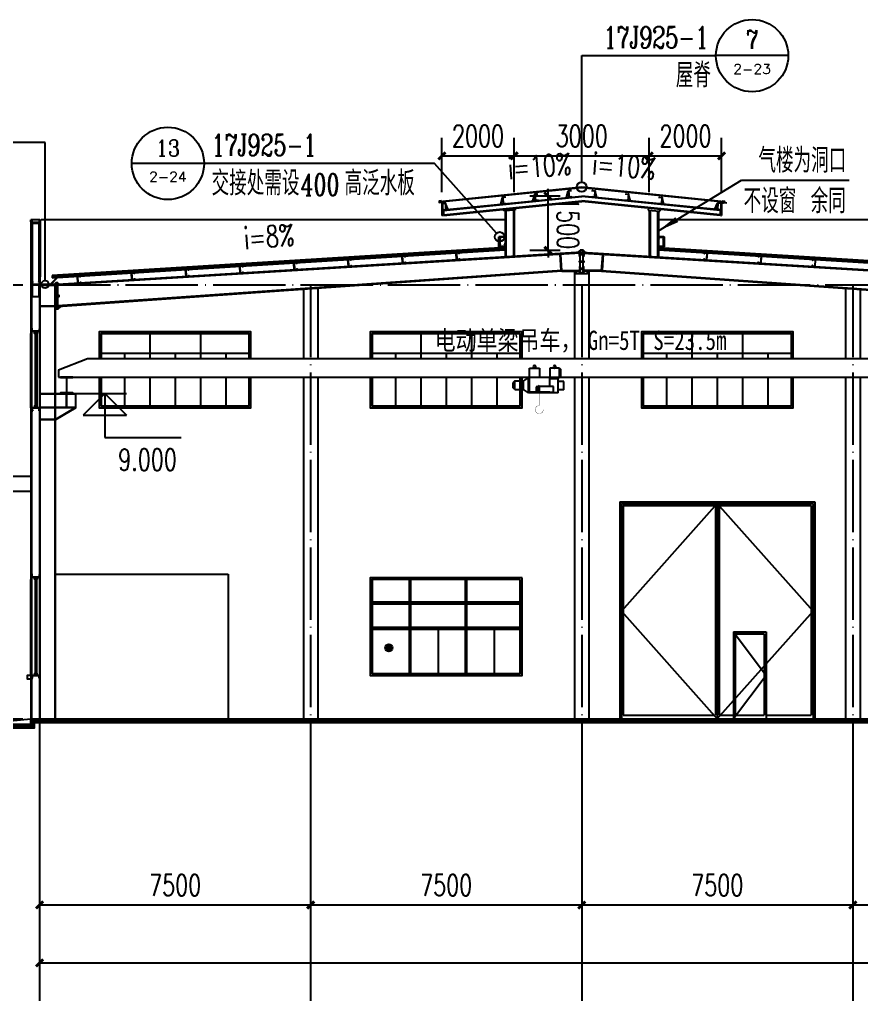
# Model space of a CAD drawing. Extents: x 13276711 to 13543385, y -848943 to -68012.
# Drawn here: x 13418230 to 13441526, y -799804 to -772840 of the extents above; entities that cross this region are included whole.
import ezdxf
from ezdxf.enums import TextEntityAlignment as Align

# ---------------------------------------------------------------- set-up
doc = ezdxf.new("R2010")
doc.units = 0
doc.header["$LTSCALE"] = 1000
doc.header["$MEASUREMENT"] = 0
doc.linetypes.add('DOTE', pattern=[2.42, 2, -0.2, 0.02, -0.2])
for name, color, linetype in [('06', 7, 'Continuous'), ('11', 3, 'Continuous'), ('AXIS', 3, 'Continuous'), ('COLUMN', 2, 'Continuous'), ('DIM_IDEN', 3, 'Continuous'), ('DIM_LEAD', 3, 'Continuous'), ('DOTE', 1, 'DOTE'), ('PUB_DIM', 3, 'Continuous'), ('PUB_TEXT', 7, 'Continuous'), ('S_FLOOR', 2, 'Continuous'), ('WALL', 9, 'Continuous'), ('WINDOW', 4, 'Continuous'), ('YS', 130, 'Continuous'), ('填充', 251, 'Continuous'), ('彩板', 4, 'Continuous'), ('梁柱', 3, 'Continuous'), ('窗', 132, 'Continuous'), ('立面线条', 7, 'Continuous')]:
    doc.layers.add(name, color=color, linetype=linetype)
doc.styles.add('_TCH_DIM', font='SIMPLEX', dxfattribs={"bigfont": 'GBCBIG'})
doc.styles.add('_TCH_DIM_T3', font='SIMPLEX', dxfattribs={"width": 0.705882, "bigfont": 'GBCBIG'})
doc.styles.add('_TCH_LABEL', font='COMPLEX', dxfattribs={"bigfont": 'GBCBIG'})
doc.styles.add('宋', font='', dxfattribs={"width": 0.8})
doc.styles.get('宋').set_extended_font_data('SimSun')
doc.dimstyles.new('_TCH_ARCH&&200', dxfattribs={"dimtxt": 595, "dimasz": 200, "dimexe": 500, "dimexo": 600, "dimgap": 252.5, "dimtad": 1, "dimdec": 0, "dimzin": 0, "dimdsep": 46, "dimtxsty": '_TCH_DIM_T3', "dimblk": 'ARCHTICK', "dimcen": 0.09, "dimclrt": 7, "dimazin": 2, "dimtfac": 1, "dimtdec": 0, "dimtix": 1, "dimtmove": 2, "dimatfit": 3, "dimfxl": 0, "dimtolj": 1, "dimtzin": 0, "dimarcsym": 0})

# ---------------------------------------------------------------- blocks, each defined once
blk = doc.blocks.new('A$C6E6B7AEC')
at = {"layer": 'YS'}
for p, q in [((0, 0), (0, 75)), ((0, 75), (20, 75)), ((2, 2), (2, 72)), ((2, 72), (20, 72)), ((198, 2), (2, 2)), ((20, 72), (20, 75)), ((180, 75), (200, 75)), ((180, 72), (180, 75)), ((180, 72), (198, 72)), ((198, 72), (198, 2)), ((200, 75), (200, 0)), ((200, 0), (0, 0))]:
    blk.add_line(p, q, dxfattribs=at)
blk = doc.blocks.new('A$C25862AEB')
at = {"layer": 'YS'}
for p, q in [((200, 75), (0, 75)), ((0, 75), (0, 0)), ((0, 0), (20, 0)), ((198, 72), (2, 72)), ((2, 72), (2, 2)), ((2, 2), (20, 2)), ((205, 81), (5, 81)), ((5, 81), (5, 75)), ((205, 75), (5, 75)), ((20, 2), (20, 0)), ((180, 2), (198, 2)), ((180, 2), (180, 0)), ((180, 0), (200, 0)), ((198, 2), (198, 72)), ((200, 0), (200, 75))]:
    blk.add_line(p, q, dxfattribs=at)
blk = doc.blocks.new('A$C6EE6551E')
at = {"layer": 'COLUMN'}
blk.add_hatch(color=256, dxfattribs=at).paths.add_polyline_path([(5, 195), (75, 200), (77, 175), (82, 175), (80, 205), (0, 200), (13, 0), (93, 5), (91, 35), (86, 35), (88, 10), (18, 5)])
blk.add_lwpolyline([(93, 5), (13, 0), (0, 200), (80, 205), (82, 175), (77, 175), (75, 200), (5, 195), (18, 5), (88, 10), (86, 35), (91, 35)], close=True, dxfattribs=at)
blk = doc.blocks.new('A$C53AF4E09')
at = {"layer": 'COLUMN'}
blk.add_hatch(color=256, dxfattribs=at).paths.add_polyline_path([(350, 450), (0, 450), (0, 440), (170, 440), (170, 10), (0, 10), (0, 0), (350, 0), (350, 10), (180, 10), (180, 440), (350, 440)])
blk.add_lwpolyline([(0, 440), (0, 450), (350, 450), (350, 440), (180, 440), (180, 10), (350, 10), (350, 0), (0, 0), (0, 10), (170, 10), (170, 440)], close=True, dxfattribs=at)
blk = doc.blocks.new('A$C1CF62CEA')
at = {"color": 7}
for p, q in [((448, 1264), (731, 1264)), ((448, 1007), (448, 1264)), ((731, 1264), (731, 1007)), ((1279, 1264), (1012, 1264)), ((1012, 1264), (1012, 1007)), ((1279, 1007), (1279, 1264)), ((1279, 1264), (1318, 1226)), ((1318, 1044), (1318, 1226)), ((47, 913), (0, 867)), ((0, 723), (0, 867)), ((47, 677), (47, 913)), ((47, 913), (282, 913)), ((424, 1007), (282, 913)), ((282, 677), (282, 913)), ((1012, 1007), (424, 1007)), ((424, 583), (424, 1007)), ((448, 599), (448, 1007)), ((1012, 1007), (1279, 1007)), ((1012, 756), (1012, 1007)), ((1012, 975), (1247, 975)), ((1247, 583), (1247, 975)), ((1404, 897), (1247, 897)), ((1279, 1007), (1318, 1044)), ((1404, 662), (1404, 897)), ((47, 677), (0, 723)), ((47, 677), (282, 677)), ((424, 583), (282, 677)), ((1247, 583), (424, 583)), ((679, 599), (448, 599)), ((679, 744), (632, 744)), ((632, 744), (632, 599)), ((718, 779), (679, 756)), ((679, 756), (679, 583)), ((718, 779), (718, 583)), ((1110, 756), (718, 756)), ((718, 756), (718, 599)), ((1012, 599), (718, 599)), ((1012, 599), (1110, 599)), ((1110, 599), (1110, 756)), ((1404, 662), (1247, 662))]:
    blk.add_line(p, q, dxfattribs=at)
at = {"color": 7, "linetype": 'ByBlock', "const_width": 7.84}
blk.add_lwpolyline([(830, 116, -2.414214), (718, 227), (718, 583)], format="xyb", dxfattribs=at)
at = {"color": 7, "extrusion": (0, 0, -1)}
for centre in [(589, 1299), (1145, 1299)]:
    blk.add_ellipse(centre, major_axis=(24.4, 24.4), ratio=1, start_param=3.926991, end_param=10.210176, dxfattribs=at)
blk = doc.blocks.new('A$C72861E34')
for p, q in [((0, 0), (0, 150)), ((0, 150), (60, 150)), ((60, 0), (0, 0)), ((3, 147), (3, 3)), ((57, 147), (3, 147)), ((3, 3), (58, 3)), ((57, 123), (57, 147)), ((60, 123), (57, 123)), ((57, 27), (60, 27)), ((58, 3), (57, 27)), ((60, 150), (60, 123)), ((60, 27), (60, 0))]:
    blk.add_line(p, q)
blk = doc.blocks.new('A$C2E1941DB')
at = {"color": 3, "linetype": 'ByBlock'}
for points in [[(55, 0), (0, 0), (55, 150)], [(57, 150), (55, 150), (55, 0), (57, 0)], [(117, 140), (117, 160), (57, 160), (57, 0), (117, 0), (117, 20)], [(115, 140), (115, 158), (60, 158), (60, 3), (115, 3), (115, 20)]]:
    blk.add_lwpolyline(points, dxfattribs=at)
blk = doc.blocks.new('A$C19DF6FF6')
at = {"xscale": -2.0736, "yscale": 2.0736, "zscale": 2.0736, "rotation": 355.4260438756032}
blk.add_blockref('A$C2E1941DB', (242, 0), dxfattribs=at)
blk = doc.blocks.new('_ArchTick')
at = {"color": 0, "linetype": 'ByBlock', "const_width": 0.4}
blk.add_lwpolyline([(-0.5, -0.5), (0.5, 0.5)], dxfattribs=at)
blk = doc.blocks.new('*D143')
at = {"layer": 'AXIS', "color": 0, "lineweight": -2}
for p, q in [((13418785, -792929), (13418785, -799429)), ((13478785, -792929), (13478785, -799429)), ((13418785, -798929), (13478785, -798929))]:
    blk.add_line(p, q, dxfattribs=at)
at = {"layer": 'Defpoints', "color": 0}
for p in [(13418785, -792329), (13478785, -792329), (13478785, -798929)]:
    blk.add_point(p, dxfattribs=at)
at = {"layer": 'AXIS', "color": 0, "lineweight": -2, "xscale": 200, "yscale": 200, "zscale": 200, "rotation": 180}
blk.add_blockref('_ArchTick', (13418785, -798929), dxfattribs=at)
at = {"layer": 'AXIS', "color": 0, "lineweight": -2, "xscale": 200, "yscale": 200, "zscale": 200}
blk.add_blockref('_ArchTick', (13478785, -798929), dxfattribs=at)
at = {"layer": 'AXIS', "color": 7, "insert": (13448785, -798379), "char_height": 595, "attachment_point": 5, "style": '_TCH_DIM_T3'}
blk.add_mtext('\\A1;60000', dxfattribs=at)
blk = doc.blocks.new('*D144')
at = {"layer": 'AXIS', "color": 0, "lineweight": -2}
for p, q in [((13418785, -792929), (13418785, -797829)), ((13426285, -792929), (13426285, -797829)), ((13418785, -797329), (13426285, -797329))]:
    blk.add_line(p, q, dxfattribs=at)
at = {"layer": 'Defpoints', "color": 0}
for p in [(13418785, -792329), (13426285, -792329), (13426285, -797329)]:
    blk.add_point(p, dxfattribs=at)
at = {"layer": 'AXIS', "color": 0, "lineweight": -2, "xscale": 200, "yscale": 200, "zscale": 200, "rotation": 180}
blk.add_blockref('_ArchTick', (13418785, -797329), dxfattribs=at)
at = {"layer": 'AXIS', "color": 0, "lineweight": -2, "xscale": 200, "yscale": 200, "zscale": 200}
blk.add_blockref('_ArchTick', (13426285, -797329), dxfattribs=at)
at = {"layer": 'AXIS', "color": 7, "insert": (13422535, -796779), "char_height": 595, "attachment_point": 5, "style": '_TCH_DIM_T3'}
blk.add_mtext('\\A1;7500', dxfattribs=at)
blk = doc.blocks.new('*D145')
at = {"layer": 'AXIS', "color": 0, "lineweight": -2}
for p, q in [((13426285, -792929), (13426285, -797829)), ((13433785, -792929), (13433785, -797829)), ((13426285, -797329), (13433785, -797329))]:
    blk.add_line(p, q, dxfattribs=at)
at = {"layer": 'Defpoints', "color": 0}
for p in [(13426285, -792329), (13433785, -792329), (13433785, -797329)]:
    blk.add_point(p, dxfattribs=at)
at = {"layer": 'AXIS', "color": 0, "lineweight": -2, "xscale": 200, "yscale": 200, "zscale": 200, "rotation": 180}
blk.add_blockref('_ArchTick', (13426285, -797329), dxfattribs=at)
at = {"layer": 'AXIS', "color": 0, "lineweight": -2, "xscale": 200, "yscale": 200, "zscale": 200}
blk.add_blockref('_ArchTick', (13433785, -797329), dxfattribs=at)
at = {"layer": 'AXIS', "color": 7, "insert": (13430035, -796779), "char_height": 595, "attachment_point": 5, "style": '_TCH_DIM_T3'}
blk.add_mtext('\\A1;7500', dxfattribs=at)
blk = doc.blocks.new('*D146')
at = {"layer": 'AXIS', "color": 0, "lineweight": -2}
for p, q in [((13433785, -792929), (13433785, -797829)), ((13441285, -792929), (13441285, -797829)), ((13433785, -797329), (13441285, -797329))]:
    blk.add_line(p, q, dxfattribs=at)
at = {"layer": 'Defpoints', "color": 0}
for p in [(13433785, -792329), (13441285, -792329), (13441285, -797329)]:
    blk.add_point(p, dxfattribs=at)
at = {"layer": 'AXIS', "color": 0, "lineweight": -2, "xscale": 200, "yscale": 200, "zscale": 200, "rotation": 180}
blk.add_blockref('_ArchTick', (13433785, -797329), dxfattribs=at)
at = {"layer": 'AXIS', "color": 0, "lineweight": -2, "xscale": 200, "yscale": 200, "zscale": 200}
blk.add_blockref('_ArchTick', (13441285, -797329), dxfattribs=at)
at = {"layer": 'AXIS', "color": 7, "insert": (13437535, -796779), "char_height": 595, "attachment_point": 5, "style": '_TCH_DIM_T3'}
blk.add_mtext('\\A1;7500', dxfattribs=at)
blk = doc.blocks.new('*D147')
at = {"layer": 'AXIS', "color": 0, "lineweight": -2}
for p, q in [((13441285, -792929), (13441285, -797829)), ((13448785, -792929), (13448785, -797829)), ((13441285, -797329), (13448785, -797329))]:
    blk.add_line(p, q, dxfattribs=at)
at = {"layer": 'Defpoints', "color": 0}
for p in [(13441285, -792329), (13448785, -792329), (13448785, -797329)]:
    blk.add_point(p, dxfattribs=at)
at = {"layer": 'AXIS', "color": 0, "lineweight": -2, "xscale": 200, "yscale": 200, "zscale": 200, "rotation": 180}
blk.add_blockref('_ArchTick', (13441285, -797329), dxfattribs=at)
at = {"layer": 'AXIS', "color": 0, "lineweight": -2, "xscale": 200, "yscale": 200, "zscale": 200}
blk.add_blockref('_ArchTick', (13448785, -797329), dxfattribs=at)
at = {"layer": 'AXIS', "color": 7, "insert": (13445035, -796779), "char_height": 595, "attachment_point": 5, "style": '_TCH_DIM_T3'}
blk.add_mtext('\\A1;7500', dxfattribs=at)
blk = doc.blocks.new('*D809')
at = {"layer": 'Defpoints', "color": 0}
for p in [(13432852, -777723), (13433785, -777723), (13433785, -779224)]:
    blk.add_point(p, dxfattribs=at)
at = {"layer": 'PUB_DIM', "color": 0, "lineweight": -2}
for p, q in [((13432852, -777723), (13432852, -777523)), ((13433185, -777723), (13432352, -777723)), ((13432853, -779224), (13432852, -777723)), ((13433185, -779224), (13432353, -779224)), ((13432853, -779224), (13432853, -779424))]:
    blk.add_line(p, q, dxfattribs=at)
at = {"layer": 'PUB_DIM', "color": 0, "lineweight": -2, "xscale": 200, "yscale": 200, "zscale": 200}
for p, rotation in [((13432852, -777723), 270.0090164253835), ((13432853, -779224), 90.00901642538352)]:
    blk.add_blockref('_ArchTick', p, dxfattribs=dict(at, rotation=rotation))
at = {"layer": 'PUB_DIM', "color": 7, "insert": (13433403, -778473), "char_height": 595, "attachment_point": 5, "rotation": 270.009, "style": '_TCH_DIM_T3'}
blk.add_mtext('\\A1;1500', dxfattribs=at)
blk = doc.blocks.new('*D810')
at = {"layer": 'Defpoints', "color": 0}
for p in [(13437655, -776612), (13435655, -778212), (13437655, -778212)]:
    blk.add_point(p, dxfattribs=at)
at = {"layer": 'PUB_DIM', "color": 0, "lineweight": -2}
for p, q in [((13435655, -777612), (13435655, -776112)), ((13437655, -777612), (13437655, -776112)), ((13435655, -776612), (13437655, -776612))]:
    blk.add_line(p, q, dxfattribs=at)
at = {"layer": 'PUB_DIM', "color": 0, "lineweight": -2, "xscale": 200, "yscale": 200, "zscale": 200, "rotation": 180}
blk.add_blockref('_ArchTick', (13435655, -776612), dxfattribs=at)
at = {"layer": 'PUB_DIM', "color": 0, "lineweight": -2, "xscale": 200, "yscale": 200, "zscale": 200}
blk.add_blockref('_ArchTick', (13437655, -776612), dxfattribs=at)
at = {"layer": 'PUB_DIM', "color": 7, "insert": (13436655, -776062), "char_height": 595, "attachment_point": 5, "style": '_TCH_DIM_T3'}
blk.add_mtext('\\A1;2000', dxfattribs=at)
blk = doc.blocks.new('*D811')
at = {"layer": 'Defpoints', "color": 0}
for p in [(13435655, -776612), (13431915, -778212), (13435655, -778212)]:
    blk.add_point(p, dxfattribs=at)
at = {"layer": 'PUB_DIM', "color": 0, "lineweight": -2}
for p, q in [((13431915, -777612), (13431915, -776112)), ((13435655, -777612), (13435655, -776112)), ((13431915, -776612), (13435655, -776612))]:
    blk.add_line(p, q, dxfattribs=at)
at = {"layer": 'PUB_DIM', "color": 0, "lineweight": -2, "xscale": 200, "yscale": 200, "zscale": 200, "rotation": 180}
blk.add_blockref('_ArchTick', (13431915, -776612), dxfattribs=at)
at = {"layer": 'PUB_DIM', "color": 0, "lineweight": -2, "xscale": 200, "yscale": 200, "zscale": 200}
blk.add_blockref('_ArchTick', (13435655, -776612), dxfattribs=at)
at = {"layer": 'PUB_DIM', "color": 7, "insert": (13433785, -776062), "char_height": 595, "attachment_point": 5, "style": '_TCH_DIM_T3'}
blk.add_mtext('\\A1;3000', dxfattribs=at)
blk = doc.blocks.new('*D812')
at = {"layer": 'Defpoints', "color": 0}
for p in [(13431915, -776612), (13429915, -778212), (13431915, -778212)]:
    blk.add_point(p, dxfattribs=at)
at = {"layer": 'PUB_DIM', "color": 0, "lineweight": -2}
for p, q in [((13429915, -777612), (13429915, -776112)), ((13431915, -777612), (13431915, -776112)), ((13429915, -776612), (13431915, -776612))]:
    blk.add_line(p, q, dxfattribs=at)
at = {"layer": 'PUB_DIM', "color": 0, "lineweight": -2, "xscale": 200, "yscale": 200, "zscale": 200, "rotation": 180}
blk.add_blockref('_ArchTick', (13429915, -776612), dxfattribs=at)
at = {"layer": 'PUB_DIM', "color": 0, "lineweight": -2, "xscale": 200, "yscale": 200, "zscale": 200}
blk.add_blockref('_ArchTick', (13431915, -776612), dxfattribs=at)
at = {"layer": 'PUB_DIM', "color": 7, "insert": (13430915, -776062), "char_height": 595, "attachment_point": 5, "style": '_TCH_DIM_T3'}
blk.add_mtext('\\A1;2000', dxfattribs=at)

msp = doc.modelspace()

# ---------------------------------------------------------------- hatches: boundary and pattern name
msp.add_hatch(color=250).paths.add_polyline_path([(13428347.3, -790216.3, -1), (13428547.3, -790216.3, -1)])
at = {"layer": '填充', "ltscale": 0.5}
h = msp.add_hatch(dxfattribs=at)
h.set_pattern_fill('ANSI37', color=256, scale=20, style=0)
h.set_pattern_definition([(45, (0, 0), (-22.4506403, 22.4506403), []), (135, (0, 0), (-22.4506403, -22.4506403), [])])
h.paths.add_polyline_path([(13431664.6, -779156.6), (13419129.4, -779930.6), (13419129.4, -779980.7), (13419276.8, -779971.6), (13419279.3, -779969.2), (13419484.5, -779953.2), (13419484.5, -779958.8), (13419831.1, -779937.4), (13419831, -779935.1), (13419910.8, -779930.2), (13431664.6, -779206.8)])
h.paths.add_polyline_path([(13435904.6, -779158.4), (13435904.6, -779208.6), (13448440.3, -779980.7), (13448440.3, -779930.6)])
h.paths.add_polyline_path([(13461664.6, -779206.8), (13461664.6, -779156.6), (13449129.4, -779930.6), (13449129.4, -779980.7)])
h.paths.add_polyline_path([(13465904.6, -779156.6), (13465904.6, -779206.8), (13478085.2, -779958.8), (13478085.2, -779953.2), (13478290.4, -779969.2), (13478292.9, -779971.6), (13478440.3, -779980.7), (13478440.3, -779930.6)])
at = {"layer": '立面线条'}
msp.add_hatch(color=256, dxfattribs=at).paths.add_polyline_path([(13419080.7, -780164.8), (13419279.3, -779969.2), (13419484.5, -779953.2), (13419484.5, -779963.2), (13419283.6, -779979), (13419084.8, -780174.8), (13418785.8, -780174.8), (13418785.8, -779874.8), (13418795.8, -779874.8), (13418795.8, -780164.8)])

# ---------------------------------------------------------------- linework, layer by layer
for p, q in [((13429845.6, -777869), (13433784.8, -777471.2)), ((13433784.9, -777496.3), (13429847.7, -777893.9)), ((13433784.8, -777471.2), (13437726.5, -777868.9)), ((13437724.4, -777893.9), (13433784.9, -777496.3)), ((13429845.6, -777869), (13429847.7, -777893.9)), ((13429914.6, -777912.5), (13429939.6, -777910.7)), ((13429914.6, -777912.5), (13429914.6, -778256.8)), ((13429939.6, -778256.8), (13429939.6, -777910.7)), ((13437712.4, -777902.4), (13437711.2, -777923.6)), ((13437712.4, -777902.4), (13437801.5, -777911.4)), ((13437726.5, -777868.9), (13437724.4, -777893.9)), ((13431947.8, -778111.9), (13431633.8, -778135)), ((13431664.6, -778132.7), (13431664.6, -779407.5)), ((13431684.6, -778131.2), (13431684.6, -779406.3)), ((13431894.6, -778115.8), (13431894.6, -779393.4)), ((13431914.6, -778114.3), (13431914.6, -779392.2)), ((13431943.5, -778057.6), (13431947.8, -778111.9)), ((13435622.7, -778112.7), (13435947.6, -778136.8)), ((13435654.6, -778115.1), (13435654.6, -779392.2)), ((13435674.6, -778116.6), (13435674.6, -779393.4)), ((13435884.6, -778132.2), (13435884.6, -779406.3)), ((13435904.6, -778133.6), (13435904.6, -779407.6)), ((13437617, -777928.2), (13437614.2, -777928)), ((13429939.6, -778256.8), (13429914.6, -778256.8)), ((13437629.6, -778256.7), (13437654.6, -778256.7)), ((13431664.7, -779146.6), (13419129.4, -779920.6)), ((13431664.7, -779156.6), (13419129.4, -779930.6)), ((13419129.4, -779980.7), (13431664.7, -779206.8)), ((13435904.7, -779148.4), (13448440.3, -779920.6)), ((13448440.3, -779930.6), (13435904.7, -779158.5)), ((13435904.7, -779208.6), (13448440.3, -779980.7)), ((13433584.8, -779799.6), (13433584.8, -782228.8)), ((13433984.8, -779799.6), (13433984.8, -782228.8)), ((13419129.4, -779920.6), (13419129.4, -779980.7)), ((13419129.4, -779930.6), (13419129.4, -779980.7)), ((13426084.8, -780303.5), (13426084.8, -782228.8)), ((13426484.8, -780275.3), (13426484.8, -782228.8)), ((13441084.8, -780272), (13441084.8, -782228.8)), ((13441484.8, -780306.3), (13441484.8, -782228.8)), ((13418534.8, -781524.4), (13418534.8, -783578.8)), ((13426084.8, -782728.8), (13426084.8, -792178.8)), ((13426484.8, -782728.8), (13426484.8, -792178.8)), ((13433584.8, -782728.8), (13433584.8, -792178.8)), ((13433984.8, -782728.8), (13433984.8, -792178.8)), ((13441084.8, -782728.8), (13441084.8, -792178.8)), ((13441484.8, -782728.8), (13441484.8, -792178.8)), ((13418534.8, -788324.4), (13418534.8, -790978.8))]:
    msp.add_line(p, q)
at = {"color": 250}
for p, q in [((13434834.8, -786178.8), (13440234.8, -786178.8)), ((13434834.8, -786178.8), (13434834.8, -792178.8)), ((13434884.8, -786228.8), (13440184.8, -786228.8)), ((13434884.8, -786228.8), (13434884.8, -792178.8)), ((13434934.8, -786278.8), (13437484.8, -786278.8)), ((13434934.8, -786278.8), (13434934.8, -792078.8)), ((13437484.8, -786278.8), (13437484.8, -792078.8)), ((13437534.8, -786228.8), (13437534.8, -792178.8)), ((13437584.8, -786278.8), (13437584.8, -789778.8)), ((13437584.8, -786278.8), (13440134.8, -786278.8)), ((13440134.8, -786278.8), (13440134.8, -792078.8)), ((13440184.8, -786228.8), (13440184.8, -792178.8)), ((13440234.8, -786178.8), (13440234.8, -792178.8)), ((13437584.8, -789778.8), (13437584.8, -792078.8)), ((13437984.8, -789778.8), (13438884.8, -789778.8)), ((13437984.8, -789778.8), (13437984.8, -792178.8)), ((13438884.8, -789778.8), (13438884.8, -792178.8)), ((13438034.8, -789828.8), (13438834.8, -789828.8)), ((13438034.8, -789828.8), (13438034.8, -792078.8)), ((13438834.8, -789828.8), (13438834.8, -792078.8)), ((13434834.8, -792178.8), (13440234.8, -792178.8)), ((13434934.8, -792078.8), (13437484.8, -792078.8)), ((13437584.8, -792078.8), (13437984.8, -792078.8)), ((13438034.8, -792078.8), (13438534.8, -792078.8)), ((13438534.8, -792078.8), (13438834.8, -792078.8)), ((13438884.8, -792078.8), (13440134.8, -792078.8))]:
    msp.add_line(p, q, dxfattribs=at)
at = {"color": 250, "ltscale": 0.5}
for p, q in [((13419224.8, -788178.8), (13424004.8, -788178.8)), ((13424004.8, -788178.8), (13424004.8, -792178.8))]:
    msp.add_line(p, q, dxfattribs=at)
at = {"ltscale": 0.5}
msp.add_line((13417044.8, -792329.9), (13418544.8, -792179.9), dxfattribs=at)
for points in [[(13429901.3, -777856.6), (13429839.6, -777863.6), (13429842.8, -777899.8), (13429912.1, -777895), (13429912.1, -777933.4)], [(13437712.4, -777902.4), (13437629.6, -777898.4), (13437629.6, -778256.7)], [(13437710.6, -777923.5), (13437654.6, -777920.3), (13437654.6, -778256.7)], [(13437670.8, -777856.5), (13437732.5, -777863.5), (13437729.3, -777899.8), (13437660, -777894.9), (13437660, -777933.3)], [(13431664.6, -778378.8), (13418827.1, -778378.8)], [(13461664.6, -778378.8), (13435904.6, -778378.8)], [(13419234.8, -780476.8), (13419204.8, -780476.8), (13419204.8, -780496.8), (13419234.8, -780496.8)], [(13419294.8, -780496.8), (13419324.8, -780496.8), (13419324.8, -780476.8), (13419294.8, -780476.8)], [(13418542.4, -790978.8), (13418442.4, -790978.8), (13418442.4, -791078.8), (13418542.4, -791078.8)], [(13405486.5, -792328.8), (13418544.8, -792328.8), (13418544.8, -792178.8), (13448784.8, -792178.8)], [(13405486.5, -792428.8), (13418644.8, -792428.8), (13418644.8, -792278.8), (13448784.8, -792278.8)]]:
    msp.add_lwpolyline(points)
for points, const_width in [([(13431659.2, -778783.5), (13431659.2, -778843), (13431489.4, -778843), (13431489.4, -778892.3), (13431474.4, -778892.3), (13431474.4, -778926.8), (13431494.6, -778949.1)], 5), ([(13435910.5, -778785.4), (13435910.5, -778844.8), (13436080.3, -778844.8), (13436080.3, -778894.1), (13436095.3, -778894.1), (13436095.3, -778928.6), (13436075.1, -778950.9)], 5), ([(13419219.8, -780143.8), (13419309.8, -780143.8)], 5), ([(13419219.8, -780244.6), (13419309.8, -780244.6)], 5), ([(13419219.8, -780386.4), (13419309.8, -780386.4)], 5), ([(13419219.8, -780587.2), (13419309.8, -780587.2)], 5), ([(13419219.8, -780729), (13419309.8, -780729)], 5), ([(13419219.8, -780829.8), (13419309.8, -780829.8)], 5), ([(13405486.5, -792378.8), (13418594.8, -792378.8), (13418594.8, -792228.8), (13448784.8, -792228.8)], 100)]:
    msp.add_lwpolyline(points, dxfattribs=dict(const_width=const_width))
at = {"color": 4}
msp.add_lwpolyline([(13433935, -779799.6), (13433935, -779872.6), (13433635, -779872.6), (13433635, -779799.6)], dxfattribs=at)
at = {"color": 7, "ltscale": 5}
msp.add_lwpolyline([(13419309.8, -782728.8), (13448259.8, -782728.8), (13448259.8, -782538.8), (13447459.8, -782228.8), (13420109.8, -782228.8), (13419309.8, -782538.8)], close=True, dxfattribs=at)
at = {"ltscale": 0.5}
msp.add_lwpolyline([(13418544.8, -785479.9), (13417044.8, -785479.9), (13417044.8, -785879.9), (13418544.8, -785879.9)], dxfattribs=at)
at = {"color": 250}
for points in [[(13437534.8, -786228.8), (13434884.8, -789203.8), (13437534.8, -792178.8), (13440184.8, -789203.8), (13437534.8, -786228.8)], [(13437984.8, -789778.8), (13438884.8, -790978.8), (13437984.8, -792178.8)]]:
    msp.add_lwpolyline(points, dxfattribs=at)
msp.add_circle((13428447.3, -790216.3), 100, dxfattribs=at)
at = {"layer": '06', "linetype": 'ByBlock'}
for p, q in [((13429958, -778106.1), (13429958, -778256.6)), ((13431630.1, -778088.9), (13431633.8, -778135)), ((13435628.1, -778044.9), (13435622.7, -778112.7)), ((13435952.4, -778077.2), (13435947.6, -778136.8)), ((13437612, -778106.2), (13437612, -778256.7))]:
    msp.add_line(p, q, dxfattribs=at)
at = {"layer": '11'}
for p, q in [((13429958, -778106.3), (13433784.6, -777723.2)), ((13429958, -778121.3), (13433784.6, -777738.2)), ((13429958, -778241.7), (13433784, -777858.7)), ((13429958, -778256.8), (13433784, -777873.7)), ((13437612, -778241.6), (13433784, -777858.7)), ((13437612, -778256.7), (13433784, -777873.7)), ((13437612, -778106.2), (13433784.6, -777723.2)), ((13437612, -778121.3), (13433784.6, -777738.2))]:
    msp.add_line(p, q, dxfattribs=at)
at = {"layer": 'AXIS'}
for p, q in [((13418784.8, -792328.8), (13418784.8, -800328.8)), ((13426284.8, -792328.8), (13426284.8, -800328.8)), ((13433784.8, -792328.8), (13433784.8, -800328.8)), ((13441284.8, -792328.8), (13441284.8, -800328.8))]:
    msp.add_line(p, q, dxfattribs=at)
at = {"layer": 'COLUMN'}
msp.add_lwpolyline([(13419080.7, -780164.8), (13419279.3, -779969.2), (13419484.5, -779953.2), (13419484.5, -779963.2), (13419283.6, -779979), (13419084.8, -780174.8), (13418785.8, -780174.8), (13418785.8, -779874.8), (13418785.8, -779874.8), (13418795.8, -779874.8), (13418795.8, -780164.8)], close=True, dxfattribs=at)
at = {"layer": 'DIM_IDEN'}
for p, q in [((13418938.3, -776244.6), (13413769.7, -776244.6)), ((13418938.3, -780061), (13418938.3, -776244.6))]:
    msp.add_line(p, q, dxfattribs=at)
msp.add_circle((13418938.3, -780164.8), 103.8, dxfattribs=at)
at = {"layer": 'DIM_LEAD'}
for p, q in [((13435904.6, -778685.2), (13438207, -777287.1)), ((13438207, -777287.1), (13441184.5, -777287.1))]:
    msp.add_line(p, q, dxfattribs=at)
msp.add_lwpolyline([(13435904.6, -778685.2, 0, 160, 0), (13436417.5, -778373.8, 0, 0, 0)], format="xyseb", dxfattribs=at)
at = {"layer": 'DOTE'}
for p, q in [((13375184.8, -780178.8), (13522384.8, -780178.8)), ((13418784.8, -780178.8), (13418784.8, -792328.8)), ((13426284.8, -780178.8), (13426284.8, -792328.8)), ((13433784.8, -780178.8), (13433784.8, -792328.8)), ((13441284.8, -780178.8), (13441284.8, -792328.8)), ((13375184.8, -792178.8), (13522384.8, -792178.8))]:
    msp.add_line(p, q, dxfattribs=at)
at = {"layer": 'PUB_DIM'}
for p, q in [((13433784.8, -773840.1), (13437498.2, -773840.1)), ((13433784.8, -777336.8), (13433784.8, -773840.1)), ((13439498.2, -773840.1), (13437498.2, -773840.1)), ((13423335.1, -776819.4), (13421335.1, -776819.4)), ((13429715.2, -776819.4), (13423335.1, -776819.4)), ((13431426, -778750), (13429715.2, -776819.4)), ((13419224.8, -783178.8), (13421191.5, -783178.8)), ((13420591.5, -783178.8), (13419991.5, -783778.8)), ((13420591.5, -783178.8), (13421191.5, -783778.8)), ((13420591.5, -783178.8), (13420591.5, -784399.8)), ((13419991.5, -783778.8), (13421191.5, -783778.8)), ((13420591.5, -784399.8), (13422701.3, -784399.8))]:
    msp.add_line(p, q, dxfattribs=at)
for points in [[(13433348.5, -777301.8, 0, 0, 0), (13431991.3, -777408.8, 160, 0, 0), (13431393.1, -777455.9, 0, 0, 0)], [(13434221.2, -777301.8, 0, 0, 0), (13435578.4, -777408.8, 160, 0, 0), (13436176.6, -777455.9, 0, 0, 0)], [(13426437, -779249.4, 0, 0, 0), (13424542.9, -779398.7, 160, 0, 0), (13423944.8, -779445.8, 0, 0, 0)], [(13441132.7, -779249.4, 0, 0, 0), (13443026.8, -779398.7, 160, 0, 0), (13443624.9, -779445.8, 0, 0, 0)]]:
    msp.add_lwpolyline(points, format="xyseb", dxfattribs=at)
for centre, radius in [((13438498.2, -773840.1), 1000), ((13422335.1, -776819.4), 1000), ((13433784.8, -777471.2), 134.4), ((13431515.2, -778850.5), 134.4)]:
    msp.add_circle(centre, radius, dxfattribs=at)
at = {"layer": 'S_FLOOR'}
for p, q in [((13431515.2, -779159), (13431515.2, -778850.5)), ((13431525.2, -779158.4), (13431525.2, -778910.7)), ((13436044.5, -779160.3), (13436044.5, -778912.6)), ((13436054.5, -779160.9), (13436054.5, -778852.4))]:
    msp.add_line(p, q, dxfattribs=at)
at = {"layer": 'WALL'}
msp.add_line((13418794.8, -778378.8), (13418544.8, -778378.8), dxfattribs=at)
at = {"layer": 'WALL', "color": 7}
for p, q in [((13418544.8, -778378.8), (13418544.8, -792178.8)), ((13418564.8, -778378.8), (13418564.8, -792178.8))]:
    msp.add_line(p, q, dxfattribs=at)
at = {"layer": 'WALL', "color": 3}
for p, q in [((13418784.8, -778378.8), (13418784.8, -792178.8)), ((13418794.8, -778378.8), (13418794.8, -792178.8))]:
    msp.add_line(p, q, dxfattribs=at)
at = {"layer": 'WINDOW', "color": 250}
for p, q in [((13421834.8, -781528.8), (13421834.8, -782228.8)), ((13423234.8, -781528.8), (13423234.8, -782228.8)), ((13429334.8, -781528.8), (13429334.8, -782228.8)), ((13430734.8, -781528.8), (13430734.8, -782228.8)), ((13436834.8, -781528.8), (13436834.8, -782228.8)), ((13438234.8, -781528.8), (13438234.8, -782228.8)), ((13424584.8, -782078.8), (13420484.8, -782078.8)), ((13421134.8, -782078.8), (13421134.8, -782228.8)), ((13422534.8, -782078.8), (13422534.8, -782228.8)), ((13423934.8, -782078.8), (13423934.8, -782228.8)), ((13432084.8, -782078.8), (13427984.8, -782078.8)), ((13428634.8, -782078.8), (13428634.8, -782228.8)), ((13430034.8, -782078.8), (13430034.8, -782228.8)), ((13431434.8, -782078.8), (13431434.8, -782228.8)), ((13439584.8, -782078.8), (13435484.8, -782078.8)), ((13436134.8, -782078.8), (13436134.8, -782228.8)), ((13437534.8, -782078.8), (13437534.8, -782228.8)), ((13438934.8, -782078.8), (13438934.8, -782228.8)), ((13421134.8, -782728.8), (13421134.8, -783528.8)), ((13421834.8, -782728.8), (13421834.8, -783528.8)), ((13422534.8, -782728.8), (13422534.8, -783528.8)), ((13423234.8, -782728.8), (13423234.8, -783528.8)), ((13423934.8, -782728.8), (13423934.8, -783528.8)), ((13428634.8, -782728.8), (13428634.8, -783528.8)), ((13429334.8, -782728.8), (13429334.8, -783528.8)), ((13430034.8, -782728.8), (13430034.8, -783528.8)), ((13430734.8, -782728.8), (13430734.8, -783528.8)), ((13431434.8, -782728.8), (13431434.8, -783528.8)), ((13436134.8, -782728.8), (13436134.8, -783528.8)), ((13436834.8, -782728.8), (13436834.8, -783528.8)), ((13437534.8, -782728.8), (13437534.8, -783528.8)), ((13438234.8, -782728.8), (13438234.8, -783528.8)), ((13438934.8, -782728.8), (13438934.8, -783528.8)), ((13429809.8, -789703.8), (13429809.8, -790928.8)), ((13431359.8, -789703.8), (13431359.8, -790928.8))]:
    msp.add_line(p, q, dxfattribs=at)
for points in [[(13424634.8, -782228.8), (13424634.8, -781478.8), (13420434.8, -781478.8), (13420434.8, -782228.8)], [(13424584.8, -782228.8), (13424584.8, -781528.8), (13420484.8, -781528.8), (13420484.8, -782228.8)], [(13432134.8, -782228.8), (13432134.8, -781478.8), (13427934.8, -781478.8), (13427934.8, -782228.8)], [(13432084.8, -782228.8), (13432084.8, -781528.8), (13427984.8, -781528.8), (13427984.8, -782228.8)], [(13439634.8, -782228.8), (13439634.8, -781478.8), (13435434.8, -781478.8), (13435434.8, -782228.8)], [(13439584.8, -782228.8), (13439584.8, -781528.8), (13435484.8, -781528.8), (13435484.8, -782228.8)], [(13420434.8, -782728.8), (13420434.8, -783578.8), (13424634.8, -783578.8), (13424634.8, -782728.8)], [(13420484.8, -782728.8), (13420484.8, -783528.8), (13424584.8, -783528.8), (13424584.8, -782728.8)], [(13427934.8, -782728.8), (13427934.8, -783578.8), (13432134.8, -783578.8), (13432134.8, -782728.8)], [(13427984.8, -782728.8), (13427984.8, -783528.8), (13432084.8, -783528.8), (13432084.8, -782728.8)], [(13435434.8, -782728.8), (13435434.8, -783578.8), (13439634.8, -783578.8), (13439634.8, -782728.8)], [(13435484.8, -782728.8), (13435484.8, -783528.8), (13439584.8, -783528.8), (13439584.8, -782728.8)]]:
    msp.add_lwpolyline(points, dxfattribs=at)
for points in [[(13432134.8, -788278.8), (13427934.8, -788278.8), (13427934.8, -790978.8), (13432134.8, -790978.8)], [(13432084.8, -788328.8), (13427984.8, -788328.8), (13427984.8, -790928.8), (13432084.8, -790928.8)], [(13429059.8, -788328.8), (13429009.8, -788328.8), (13429009.8, -790928.8), (13429059.8, -790928.8)], [(13430609.8, -788328.8), (13430559.8, -788328.8), (13430559.8, -790928.8), (13430609.8, -790928.8)], [(13427984.8, -789003.8), (13432084.8, -789003.8), (13432084.8, -788953.8), (13427984.8, -788953.8)], [(13427984.8, -789703.8), (13432084.8, -789703.8), (13432084.8, -789653.8), (13427984.8, -789653.8)]]:
    msp.add_lwpolyline(points, close=True, dxfattribs=at)
at = {"layer": 'YS', "const_width": 8}
for points in [[(13418802.6, -778459.5), (13418827.1, -778439.3), (13418827.1, -778378.8), (13418518.8, -778378.8), (13418518.8, -778439.3), (13418543.3, -778459.5)], [(13418573.7, -781372.8), (13418573.7, -781478.8), (13418534.8, -781478.8), (13418534.8, -781524.4), (13418566.3, -781508.4)], [(13418775.5, -783518.2), (13418775.5, -783578.8), (13418534.8, -783578.8), (13418534.8, -783661), (13418559.3, -783687.5)], [(13418573.7, -788172.8), (13418573.7, -788278.8), (13418534.8, -788278.8), (13418534.8, -788324.4), (13418566.3, -788308.4)], [(13418775.5, -790918.2), (13418775.5, -790978.8), (13418534.8, -790978.8), (13418534.8, -791061), (13418559.3, -791087.5)]]:
    msp.add_lwpolyline(points, dxfattribs=at)
at = {"layer": '彩板'}
for p, q in [((13431511.1, -778850.6), (13431496.1, -778850.6)), ((13431496.1, -779125), (13431496.1, -778850.6)), ((13431511.1, -779125), (13431511.1, -778850.6)), ((13436058.6, -778852.4), (13436073.6, -778852.4)), ((13436058.6, -779126.8), (13436058.6, -778852.4)), ((13436073.6, -779126.8), (13436073.6, -778852.4)), ((13431511.1, -779125), (13431496.1, -779125)), ((13436058.6, -779126.8), (13436073.6, -779126.8))]:
    msp.add_line(p, q, dxfattribs=at)
at = {"layer": '梁柱'}
for p, q in [((13418564.8, -778459.8), (13418784.8, -778459.8)), ((13418584.8, -780498.8), (13418584.8, -778459.8)), ((13418592.8, -780097.8), (13418592.8, -778459.8)), ((13418776.8, -780097.8), (13418776.8, -778459.8)), ((13418592.8, -778469.8), (13418776.8, -778469.8)), ((13433691.2, -779277.2), (13433744.8, -779223.5)), ((13433824.8, -779223.5), (13433744.8, -779223.5)), ((13433745, -779849.6), (13433744.8, -779223.5)), ((13433878.5, -779277.2), (13433824.8, -779223.5)), ((13433825, -779849.6), (13433824.8, -779223.5)), ((13433784.4, -779277.1), (13419294.8, -780168.5)), ((13433744.9, -779299.6), (13419296.4, -780188.4)), ((13433213.8, -779781.4), (13433184.6, -779343.1)), ((13433233.7, -779779.6), (13433204.5, -779341.6)), ((13433784.4, -779277.1), (13448274.8, -780168.5)), ((13433824.9, -779299.7), (13448273.3, -780188.4)), ((13434336.2, -779779.7), (13434365.5, -779341.6)), ((13434356.2, -779781.5), (13434385.4, -779343.2)), ((13433233.7, -779779.6), (13419294.8, -780762)), ((13433234.9, -779799.6), (13419294.8, -780782.1)), ((13433233.7, -779779.6), (13433745, -779779.6)), ((13433234.9, -779799.6), (13433745, -779799.6)), ((13434335.3, -779779.6), (13433825, -779779.6)), ((13434334.1, -779799.6), (13433825, -779799.6)), ((13434334.1, -779799.6), (13448274.8, -780782.1)), ((13434335.3, -779779.6), (13448274.8, -780762)), ((13418584.8, -780178.8), (13418784.8, -780178.8)), ((13418592.8, -780498.8), (13418592.8, -780178.8)), ((13418776.8, -780498.8), (13418776.8, -780178.8)), ((13419234.8, -780168.8), (13418794.8, -780168.8)), ((13418794.8, -780178.8), (13419234.8, -780178.8)), ((13418794.8, -780188.8), (13419234.8, -780188.8)), ((13419234.8, -780178.8), (13418804.8, -780178.8)), ((13419234.8, -780118.8), (13419184.8, -780168.8)), ((13419214.8, -792178.8), (13419214.8, -780188.8)), ((13419224.8, -792178.8), (13419224.8, -780188.8)), ((13419234.8, -780854.8), (13419234.8, -780118.8)), ((13419294.8, -780118.8), (13419234.8, -780118.8)), ((13419264.8, -780854.8), (13419264.8, -780118.8)), ((13419294.8, -780854.8), (13419294.8, -780118.8)), ((13419294.8, -780118.8), (13419341, -780164.9)), ((13418584.8, -780498.8), (13418784.8, -780498.8)), ((13419224.8, -780768.8), (13418794.8, -780768.8)), ((13419224.8, -780778.8), (13418794.8, -780778.8)), ((13419294.8, -780854.8), (13419234.8, -780854.8)), ((13419294.8, -780854.8), (13419374.8, -780774.8)), ((13418794.8, -783178.8), (13419214.8, -783178.8)), ((13418794.8, -783188.8), (13419214.8, -783188.8)), ((13419224.8, -783178.8), (13419784.8, -783178.8)), ((13419224.8, -783188.8), (13419784.8, -783188.8)), ((13419529.8, -783568.8), (13419529.8, -783188.8)), ((13419539.8, -783568.8), (13419539.8, -783188.8)), ((13419784.8, -783578.8), (13419784.8, -783178.8)), ((13419214.8, -783568.8), (13418794.8, -783568.8)), ((13419214.8, -783578.8), (13418794.8, -783578.8)), ((13419784.8, -783568.8), (13419224.8, -783568.8)), ((13419784.8, -783578.8), (13419224.8, -783913.7)), ((13419784.8, -783578.8), (13419224.8, -783578.8)), ((13419769.1, -783578.8), (13419224.8, -783900.7)), ((13419214.8, -783900.7), (13418794.8, -783900.7)), ((13419214.8, -783910.7), (13418794.8, -783910.7))]:
    msp.add_line(p, q, dxfattribs=at)
for points in [[(13433725, -779344.8), (13433725, -779324.8), (13433845, -779324.8), (13433845, -779344.8)], [(13433725, -779547.7), (13433725, -779527.7), (13433845, -779527.7), (13433845, -779547.7)], [(13433725, -779722.8), (13433725, -779742.8), (13433845, -779742.8), (13433845, -779722.8)]]:
    msp.add_lwpolyline(points, close=True, dxfattribs=at)
for points in [[(13433745, -779384.8), (13433725, -779384.8), (13433725, -779364.8), (13433745, -779364.8)], [(13433825, -779364.8), (13433845, -779364.8), (13433845, -779384.8), (13433825, -779384.8)], [(13433825, -779799.6), (13433875, -779799.6), (13433825, -779849.6), (13433745, -779849.6), (13433695, -779799.6), (13433745, -779799.6)], [(13433745, -779682.8), (13433725, -779682.8), (13433725, -779702.8), (13433745, -779702.8)], [(13433825, -779702.8), (13433845, -779702.8), (13433845, -779682.8), (13433825, -779682.8)]]:
    msp.add_lwpolyline(points, dxfattribs=at)
at = {"layer": '窗'}
for p, q in [((13418794.8, -781471.8), (13418544.8, -781471.8)), ((13418665.5, -781522.4), (13418665.5, -783528.6)), ((13418705.5, -781522.4), (13418705.5, -783528.6)), ((13418784.8, -783578.8), (13418534.8, -783578.8)), ((13418794.8, -788271.8), (13418544.8, -788271.8)), ((13418664.8, -788322.4), (13418664.8, -790928.6)), ((13418704.8, -788322.4), (13418704.8, -790928.6))]:
    msp.add_line(p, q, dxfattribs=at)
at = {"layer": '窗', "color": 6}
for points in [[(13418648.2, -781472.2), (13418722.9, -781472.2), (13418722.9, -781522.4), (13418648.2, -781522.4)], [(13418651.9, -781475.9), (13418719.1, -781475.9), (13418719.1, -781518.7), (13418651.9, -781518.7)], [(13418648.2, -783578.8), (13418722.9, -783578.8), (13418722.9, -783528.6), (13418648.2, -783528.6)], [(13418651.9, -783575.1), (13418719.1, -783575.1), (13418719.1, -783532.3), (13418651.9, -783532.3)], [(13418648.2, -788272.2), (13418722.9, -788272.2), (13418722.9, -788322.4), (13418648.2, -788322.4)], [(13418651.9, -788275.9), (13418719.1, -788275.9), (13418719.1, -788318.7), (13418651.9, -788318.7)], [(13418648.2, -790978.8), (13418722.9, -790978.8), (13418722.9, -790928.6), (13418648.2, -790928.6)], [(13418651.9, -790975.1), (13418719.1, -790975.1), (13418719.1, -790932.3), (13418651.9, -790932.3)]]:
    msp.add_lwpolyline(points, close=True, dxfattribs=at)
at = {"layer": '立面线条'}
for p, q in [((13418794.8, -778378.8), (13418814.8, -778378.8)), ((13418814.8, -779958.8), (13418814.8, -778378.8)), ((13418794.8, -779958.8), (13418814.8, -779958.8))]:
    msp.add_line(p, q, dxfattribs=at)

# ---------------------------------------------------------------- block references
for name, p in [('A$C6E6B7AEC', (13418576.8, -778453.8)), ('A$C6E6B7AEC', (13418584.8, -780172.8)), ('A$C25862AEB', (13418580.5, -783659.8)), ('A$C25862AEB', (13418580.5, -791059.8))]:
    msp.add_blockref(name, p)
at = {"xscale": -1, "rotation": 180}
for p in [(13418580.5, -781391.2), (13418580.5, -788191.2)]:
    msp.add_blockref('A$C25862AEB', p, dxfattribs=at)
at = {"color": 7, "ltscale": 5}
msp.add_blockref('A$C1CF62CEA', (13431890.1, -783745.4), dxfattribs=at)
at = {"layer": '06', "linetype": 'ByBlock', "yscale": 0.5500000000465661, "zscale": 0.55}
for p, xscale in [((13433498.3, -777762.4), -0.5499999998137355), ((13434072.1, -777762.5), 0.5499999998137355), ((13431678.5, -777944.2), -0.5499999998137355), ((13432568.5, -777855.3), -0.5499999998137355), ((13434998.4, -777855.1), 0.5499999998137355), ((13435924.6, -777947.6), 0.5499999998137355)]:
    msp.add_blockref('A$C19DF6FF6', p, dxfattribs=dict(at, xscale=xscale))
for p, xscale, rotation in [((13429962.4, -778116.5), 0.5500000001369223, 9.147912248589147), ((13437601.3, -778110.7), -0.5499999996771829, 350.8520877436986)]:
    msp.add_blockref('A$C19DF6FF6', p, dxfattribs=dict(at, xscale=xscale, rotation=rotation))
at = {"layer": 'COLUMN', "extrusion": (0, 0, -1), "xscale": -1, "zscale": -1, "rotation": 0.2938829660398845}
for p in [(-13427315.8, -779674.2), (-13428813, -779582.1), (-13430310.1, -779490), (-13422824.3, -779950.5), (-13424321.5, -779858.4), (-13425818.6, -779766.3), (-13419830, -780134.7), (-13421327.1, -780042.6)]:
    msp.add_blockref('A$C6EE6551E', p, dxfattribs=at)
at = {"layer": 'COLUMN', "extrusion": (0, 0, -1), "zscale": -1, "rotation": 359.7061170339601}
for p in [(-13437259.6, -779490), (-13438756.7, -779582.1), (-13440253.9, -779674.2)]:
    msp.add_blockref('A$C6EE6551E', p, dxfattribs=at)
at = {"layer": 'COLUMN', "xscale": -1}
msp.add_blockref('A$C53AF4E09', (13419709.8, -783178.8), dxfattribs=at)
at = {"layer": '梁柱'}
for p, rotation in [((13431515.1, -778850.6), 270), ((13436054.6, -779118.5), 90)]:
    msp.add_blockref('A$C72861E34', p, dxfattribs=dict(at, rotation=rotation))
at = {"layer": '梁柱', "xscale": -1}
for p, rotation in [((13436054.6, -778852.4), 90), ((13431515.1, -779116.7), 270)]:
    msp.add_blockref('A$C72861E34', p, dxfattribs=dict(at, rotation=rotation))

# ---------------------------------------------------------------- texts
at = {"layer": 'PUB_TEXT'}
for s, height, style, width, p in [('17J925-1', 595, '_TCH_LABEL', 0.705882, (13434388.2, -773630.1)), ('17J925-1', 595, '_TCH_LABEL', 0.705882, (13423545.1, -776609.4)), ('400', 595, '_TCH_LABEL', 0.705882, (13426002.6, -777704.6)), ('电动单梁吊车，', 531.65, '宋', 0.8, (13429716, -781978.8)), ('Gn=5T', 531.65, '宋', 0.8, (13433950.3, -781978.8)), ('S=23.5m', 531.65, '宋', 0.8, (13435764.9, -781978.8)), ('9.000', 595, '_TCH_DIM', 0.705882, (13420961.3, -785309.8))]:
    msp.add_text(s, height=height, dxfattribs=dict(at, style=style, width=width)).set_placement(p)
at = {"layer": 'PUB_TEXT', "style": '_TCH_LABEL'}
for s, height, p, p2 in [('7', 522, (13438324.2, -773655), (13438672.2, -773655)), ('2-23', 272.78, (13437978.6, -774345.5), (13439017.8, -774345.5)), ('13', 452.94, (13422000.8, -776623.6), (13422669.5, -776623.6)), ('2-24', 270.24, (13421814, -777322.9), (13422856.3, -777322.9))]:
    msp.add_text(s, height=height, dxfattribs=at).set_placement(p, p2, align=Align.FIT)
at = {"layer": 'PUB_TEXT'}
for s, style, p in [('屋脊', '_TCH_LABEL', (13436387.1, -774719.9)), ('气楼为洞口', '_TCH_DIM', (13438673.4, -777077.1)), ('交接处需设', '_TCH_LABEL', (13423545.1, -777704.6)), ('高泛水板', '_TCH_LABEL', (13427222.6, -777704.6)), ('不设窗', '_TCH_DIM', (13438263.6, -778197.1)), ('余同', '_TCH_DIM', (13440118.1, -778197.1))]:
    msp.add_text(s, height=675.18, dxfattribs=dict(at, style=style)).set_placement(p)
at = {"layer": 'PUB_TEXT', "style": '_TCH_DIM', "width": 0.705882}
for s, rotation, p in [('i=10%', 4.50496, (13431761.9, -777259.4)), ('i=10%', 355.49504, (13434053.2, -777121.1)), ('i=8%', 4.50496, (13424456.6, -779195))]:
    msp.add_text(s, height=595, rotation=rotation, dxfattribs=at).set_placement(p)

# ---------------------------------------------------------------- dimensions: what is measured, and where the dimension line sits
at = {"layer": 'AXIS'}
for p1, p2, distance, text, picture, middle in [((13418784.8, -792328.8), (13478784.8, -792328.8), -6600, '60000', '*D143', (13448784.8, -798378.8)), ((13418784.8, -792328.8), (13426284.8, -792328.8), -5000, '7500', '*D144', (13422534.8, -796778.8)), ((13426284.8, -792328.8), (13433784.8, -792328.8), -5000, '7500', '*D145', (13430034.8, -796778.8)), ((13433784.8, -792328.8), (13441284.8, -792328.8), -5000, '7500', '*D146', (13437534.8, -796778.8)), ((13441284.8, -792328.8), (13448784.8, -792328.8), -5000, '7500', '*D147', (13445034.8, -796778.8))]:
    dim = msp.add_aligned_dim(p1=p1, p2=p2, distance=distance, text=text, dimstyle='_TCH_ARCH&&200', dxfattribs=at)
    dim.commit()
    dim.dimension.update_dxf_attribs({"geometry": picture, "text_midpoint": middle})
at = {"layer": 'PUB_DIM'}
for p1, p2, distance, text, picture, middle in [((13429914.6, -778211.8), (13431914.6, -778211.8), 1600, '2000', '*D812', (13430914.6, -776061.8)), ((13431914.6, -778211.8), (13435654.6, -778211.8), 1600, '3000', '*D811', (13433784.6, -776061.8)), ((13435654.6, -778211.8), (13437654.6, -778211.8), 1600, '2000', '*D810', (13436654.6, -776061.8)), ((13433784.8, -779223.5), (13433784.6, -777723.2), 932.2, '1500', '*D809', (13433402.5, -778473.4))]:
    dim = msp.add_aligned_dim(p1=p1, p2=p2, distance=distance, text=text, dimstyle='_TCH_ARCH&&200', dxfattribs=at)
    dim.commit()
    dim.dimension.update_dxf_attribs({"geometry": picture, "text_midpoint": middle})

doc.saveas('drawing.dxf')
